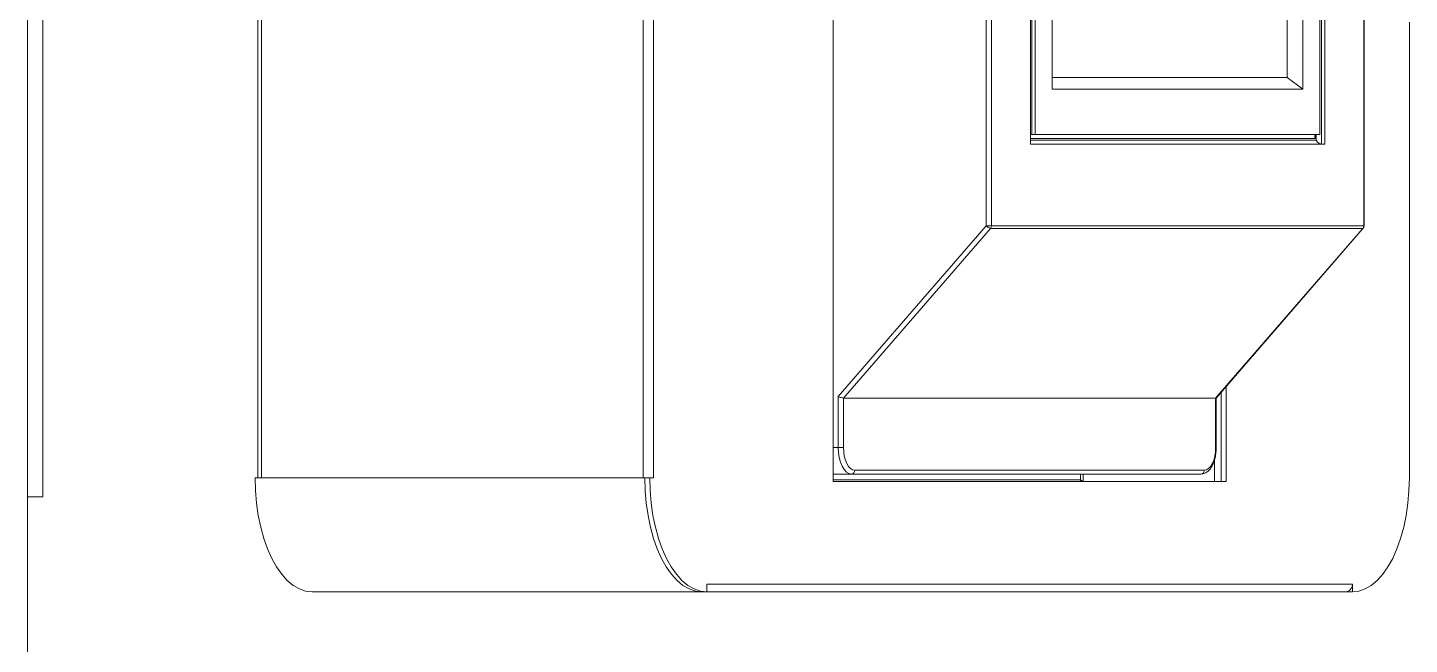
# Model space of a CAD drawing. Header units: centimetres. Extents: x 405464 to 563355, y 50011 to 66875.
# Drawn here: x 510094.27 to 510130.65, y 53779.18 to 53795.43 of the extents above; entities that cross this region are included whole.
import ezdxf

# ---------------------------------------------------------------- set-up
doc = ezdxf.new("R2010")
doc.units = ezdxf.units.CM
doc.layers.get('0').update_dxf_attribs({"lineweight": 9})
doc.layers.add('0-KRCN-MİMARİ-220526', color=8, linetype='Continuous', lineweight=9)
doc.layers.add('TF_Mobilya', color=142, linetype='Continuous', lineweight=9)

# ---------------------------------------------------------------- blocks, each defined once
blk = doc.blocks.new('kombine_altyapı')
at = {"color": 8, "linetype": 'Continuous', "lineweight": 15}
for p, q in [((5742.061, 1570.2), (5742.061, 1521.2)), ((5742.161, 1570.2), (5742.161, 1521.2)), ((5752.207, 1570.2), (5752.207, 1521.2)), ((5752.48, 1570.2), (5752.48, 1521.2)), ((5757.205, 1570.3), (5757.205, 1521.1)), ((5736, 1564.45), (5736, 1282.95)), ((5736.4, 1564.45), (5736.4, 1520.7)), ((5761.24, 1527.842), (5761.24, 1563.559)), ((5761.377, 1563.559), (5761.377, 1527.842)), ((5771.177, 1527.842), (5771.177, 1563.559)), ((5771.19, 1527.842), (5771.19, 1563.559)), ((5762.402, 1555.492), (5762.402, 1529.992)), ((5762.44, 1555.242), (5762.44, 1530.242)), ((5762.527, 1555.242), (5762.527, 1530.242)), ((5770.027, 1530.242), (5770.027, 1555.242)), ((5770.065, 1555.492), (5770.065, 1529.992)), ((5770.152, 1529.992), (5770.152, 1555.492)), ((5762.977, 1531.442), (5762.977, 1554.042)), ((5769.577, 1554.042), (5769.577, 1531.442)), ((5769.167, 1553.742), (5769.167, 1531.742)), ((5772.38, 1521.2), (5772.38, 1533.2)), ((5769.167, 1531.742), (5762.977, 1531.742)), ((5769.167, 1531.742), (5769.577, 1531.442)), ((5769.577, 1531.442), (5762.977, 1531.442)), ((5769.904, 1530.142), (5762.402, 1530.142)), ((5762.44, 1530.242), (5762.527, 1530.242)), ((5762.527, 1530.242), (5770.027, 1530.242)), ((5769.904, 1530.228), (5769.904, 1530.142)), ((5769.929, 1530.092), (5769.929, 1530.241)), ((5762.402, 1530.092), (5769.929, 1530.092)), ((5762.402, 1529.992), (5770.152, 1529.992)), ((5757.343, 1523.342), (5761.24, 1527.842)), ((5761.352, 1527.771), (5757.48, 1523.3)), ((5761.24, 1527.842), (5761.377, 1527.842)), ((5771.152, 1527.771), (5761.352, 1527.771)), ((5761.377, 1527.842), (5771.177, 1527.842)), ((5767.28, 1523.3), (5771.152, 1527.771)), ((5767.292, 1523.303), (5771.166, 1527.776)), ((5771.177, 1527.842), (5771.19, 1527.842)), ((5767.555, 1521.1), (5767.555, 1523.607)), ((5757.343, 1522), (5757.343, 1523.342)), ((5757.48, 1523.3), (5767.28, 1523.3)), ((5757.48, 1523.3), (5757.48, 1522)), ((5767.28, 1522), (5767.28, 1523.3)), ((5767.293, 1522), (5767.293, 1523.305)), ((5767.425, 1521.1), (5767.425, 1523.457)), ((5757.205, 1522), (5757.343, 1522)), ((5757.343, 1522), (5757.48, 1522)), ((5767.28, 1522), (5767.293, 1522)), ((5767.252, 1521.107), (5767.252, 1521.69)), ((5741.988, 1521.2), (5752.25, 1521.2)), ((5742.161, 1521.2), (5752.207, 1521.2)), ((5752.25, 1521.2), (5752.38, 1521.2)), ((5752.38, 1521.2), (5752.48, 1521.2)), ((5757.693, 1521.3), (5757.205, 1521.3)), ((5763.719, 1521.15), (5757.205, 1521.15)), ((5757.205, 1521.1), (5767.555, 1521.1)), ((5766.893, 1521.3), (5757.693, 1521.3)), ((5757.78, 1521.4), (5766.98, 1521.4)), ((5763.719, 1521.3), (5763.719, 1521.15)), ((5763.733, 1521.126), (5763.767, 1521.121)), ((5763.788, 1521.107), (5763.788, 1521.3)), ((5763.788, 1521.107), (5767.252, 1521.107)), ((5767.252, 1521.107), (5767.425, 1521.107)), ((5767.395, 1521.107), (5767.395, 1521.1)), ((5736, 1520.7), (5736.4, 1520.7)), ((5743.488, 1518.2), (5753.75, 1518.2)), ((5753.707, 1518.2), (5743.661, 1518.2)), ((5753.75, 1518.2), (5753.88, 1518.2)), ((5753.88, 1518.4), (5770.88, 1518.4)), ((5753.88, 1518.4), (5753.88, 1518.2)), ((5753.88, 1518.2), (5770.707, 1518.2)), ((5770.707, 1518.2), (5770.75, 1518.2)), ((5770.75, 1518.207), (5770.75, 1518.2)), ((5770.75, 1518.2), (5770.88, 1518.2)), ((5770.88, 1518.2), (5770.88, 1518.4))]:
    blk.add_line(p, q, dxfattribs=at)
at = {"color": 8, "linetype": 'Continuous', "lineweight": 15, "flags": 128}
for points in [[(5771.152, 1527.771), (5771.16, 1527.772), (5771.166, 1527.776)], [(5757.693, 1521.3), (5757.625, 1521.314), (5757.559, 1521.354), (5757.499, 1521.418), (5757.446, 1521.505), (5757.402, 1521.612), (5757.37, 1521.733), (5757.35, 1521.864), (5757.343, 1522)], [(5757.48, 1522), (5757.486, 1521.883), (5757.503, 1521.771), (5757.53, 1521.667), (5757.568, 1521.576), (5757.613, 1521.502), (5757.665, 1521.446), (5757.721, 1521.412), (5757.78, 1521.4)], [(5766.98, 1521.4), (5767.038, 1521.412), (5767.095, 1521.446), (5767.147, 1521.502), (5767.192, 1521.576), (5767.229, 1521.667), (5767.257, 1521.771), (5767.274, 1521.883), (5767.28, 1522)], [(5741.988, 1521.2), (5741.997, 1520.865), (5742.025, 1520.533), (5742.072, 1520.21), (5742.136, 1519.899), (5742.217, 1519.604), (5742.315, 1519.33), (5742.427, 1519.079), (5742.552, 1518.855), (5742.69, 1518.66), (5742.837, 1518.498), (5742.992, 1518.369), (5743.154, 1518.276), (5743.32, 1518.219), (5743.488, 1518.2)], [(5752.25, 1521.2), (5752.259, 1520.865), (5752.288, 1520.533), (5752.334, 1520.21), (5752.399, 1519.899), (5752.48, 1519.604), (5752.577, 1519.33), (5752.689, 1519.079), (5752.815, 1518.855), (5752.952, 1518.66), (5753.099, 1518.498), (5753.255, 1518.369), (5753.416, 1518.276), (5753.582, 1518.219), (5753.75, 1518.2)], [(5753.75, 1518.2), (5753.582, 1518.219), (5753.416, 1518.276), (5753.255, 1518.369), (5753.099, 1518.498), (5752.952, 1518.66), (5752.815, 1518.855), (5752.689, 1519.079), (5752.577, 1519.33), (5752.48, 1519.604), (5752.399, 1519.899), (5752.334, 1520.21), (5752.288, 1520.533), (5752.259, 1520.865), (5752.25, 1521.2)], [(5752.38, 1521.2), (5752.389, 1520.865), (5752.418, 1520.533), (5752.464, 1520.21), (5752.528, 1519.899), (5752.61, 1519.604), (5752.707, 1519.33), (5752.819, 1519.079), (5752.945, 1518.855), (5753.082, 1518.66), (5753.229, 1518.498), (5753.384, 1518.369), (5753.546, 1518.276), (5753.712, 1518.219), (5753.88, 1518.2)], [(5770.88, 1518.2), (5771.048, 1518.219), (5771.214, 1518.276), (5771.375, 1518.369), (5771.531, 1518.498), (5771.678, 1518.66), (5771.815, 1518.855), (5771.941, 1519.079), (5772.053, 1519.33), (5772.15, 1519.604), (5772.231, 1519.899), (5772.296, 1520.21), (5772.342, 1520.533), (5772.37, 1520.865), (5772.38, 1521.2)]]:
    blk.add_lwpolyline(points, dxfattribs=at)
at = {"color": 8, "linetype": 'Continuous', "lineweight": 15}
for centre, radius, start, end in [((5761.393, 1527.96), 0.193, 217.5781, 257.5145), ((5761.269, 1527.841), 0.108, 319.8729, 0.658), ((5771.069, 1527.841), 0.108, 319.9357, 0.5952), ((5771.09, 1527.842), 0.1, 319.1066, 0), ((5757.686, 1521.394), 0.094, 274.3901, 3.8249), ((5766.886, 1521.394), 0.094, 274.3901, 3.8249), ((5770.707, 1518.353), 0.152, 270.0637, 286.6027), ((5770.683, 1518.392), 0.197, 289.839, 2.4625)]:
    blk.add_arc(centre, radius, start, end, dxfattribs=at)
for centre, major_axis, ratio, start_param, end_param in [((5762.39, 1530.142), (-0.0866, -0.0866), 0.57735, 3.665191, 4.072503), ((5769.99, 1530.142), (0.0866, -0.0866), 0.57735, 2.617994, 4.18879), ((5770.015, 1530.092), (0.0866, -0.0866), 0.57735, 4.18879, 5.759587), ((5757.393, 1523.342), (0.0998, -0.0372), 0.182676, 4.256791, 5.827588), ((5767.193, 1523.342), (0.0998, -0.0372), 0.182676, 5.827588, 6.215184)]:
    blk.add_ellipse(centre, major_axis=major_axis, ratio=ratio, start_param=start_param, end_param=end_param, dxfattribs=at)
for points, knots in [([(5766.893, 1521.3), (5766.913, 1521.302), (5766.962, 1521.305), (5767.037, 1521.339), (5767.11, 1521.4), (5767.174, 1521.486), (5767.228, 1521.597), (5767.267, 1521.729), (5767.289, 1521.866), (5767.292, 1521.958), (5767.293, 1522)], [0, 0, 0, 0, 0.081561, 0.201418, 0.32428, 0.456745, 0.597076, 0.738779, 0.879373, 1, 1, 1, 1]), ([(5763.784, 1521.1), (5763.777, 1521.101), (5763.762, 1521.103), (5763.742, 1521.114), (5763.727, 1521.131), (5763.722, 1521.144), (5763.719, 1521.15)], [0, 0, 0, 0, 0.250014, 0.499898, 0.75024, 1, 1, 1, 1]), ([(5763.719, 1521.15), (5763.723, 1521.147), (5763.731, 1521.14), (5763.749, 1521.129), (5763.77, 1521.118), (5763.782, 1521.111), (5763.788, 1521.107)], [0, 0, 0, 0, 0.249714, 0.4997337, 0.7500741, 1, 1, 1, 1])]:
    blk.add_open_spline(points, degree=3, knots=knots, dxfattribs=at)
blk = doc.blocks.new('A$C9e52caec')
at = {"layer": 'TF_Mobilya', "color": 8}
blk.add_blockref('kombine_altyapı', (0, 0), dxfattribs=at)

msp = doc.modelspace()

# ---------------------------------------------------------------- block references
at = {"layer": '0-KRCN-MİMARİ-220526', "rotation": 359.999999999997}
msp.add_blockref('A$C9e52caec', (504358.269, 52262.368, 73.999), dxfattribs=at)

doc.saveas('drawing.dxf')
